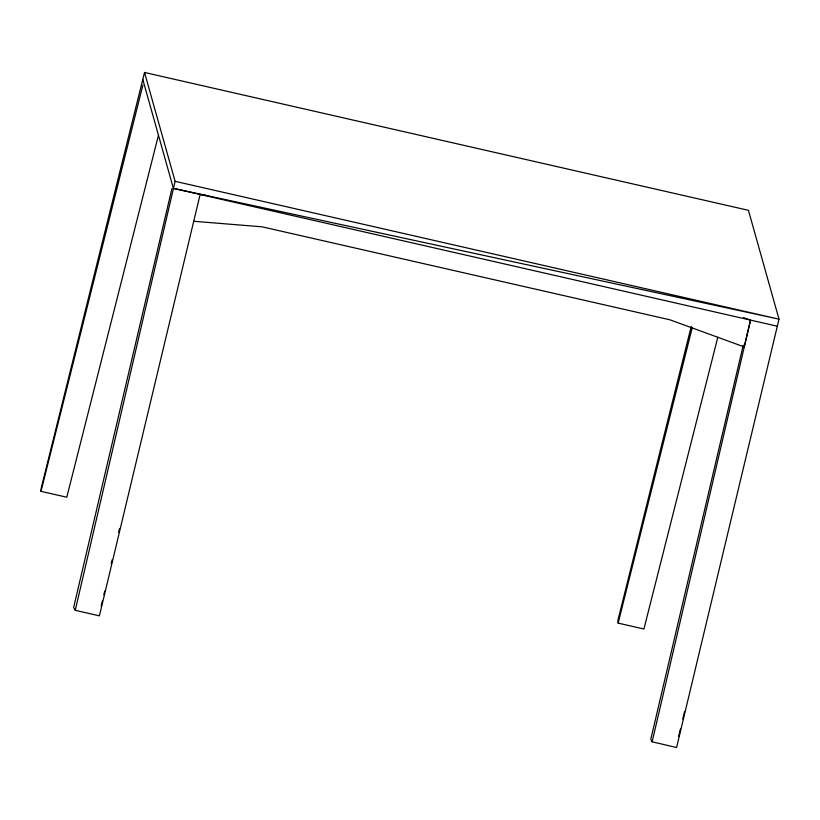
<?xml version="1.0" encoding="UTF-8"?>
<svg xmlns="http://www.w3.org/2000/svg" width="820" height="820" viewBox="0 0 820 820"><rect width="100%" height="100%" fill="white"/><g stroke="black" fill="none" stroke-linecap="round" stroke-linejoin="round"><path stroke-width="1.23" d="M158.598 134.695L66.779 497.227L41 491.344L41.082 488.607L144.525 72.468L748.434 210.309L779 319.164L676.572 747.532L652.136 741.803L650.793 739.302L743.227 345.179M205.184 194.955L200.131 194.473L99.415 615.841L75.245 610.326L175.101 181.322L144.525 72.468M652.136 741.803L750.536 320.097L743.34 317.565M171.913 188.61L73.626 607.599L75.245 610.326M101.178 606.011L102.356 601.019M103.832 594.787L104.724 591.056M111.223 563.637L112.104 559.896M118.603 532.477L119.494 528.736M750.536 320.097L744.211 346.921L669.837 319.779L262.113 226.822L193.725 221.277M678.632 736.462L680.405 728.98M682.773 719.007L684.546 711.534M691.229 326.442L617.962 620.166L618.147 623.118L643.915 629.001L717.818 337.204M41 491.344L142.854 85.126M618.147 623.118L692.285 327.436M142.813 79.509L173.379 188.364L779 319.164L175.101 181.322M173.379 188.364L777.288 326.206"/></g></svg>
